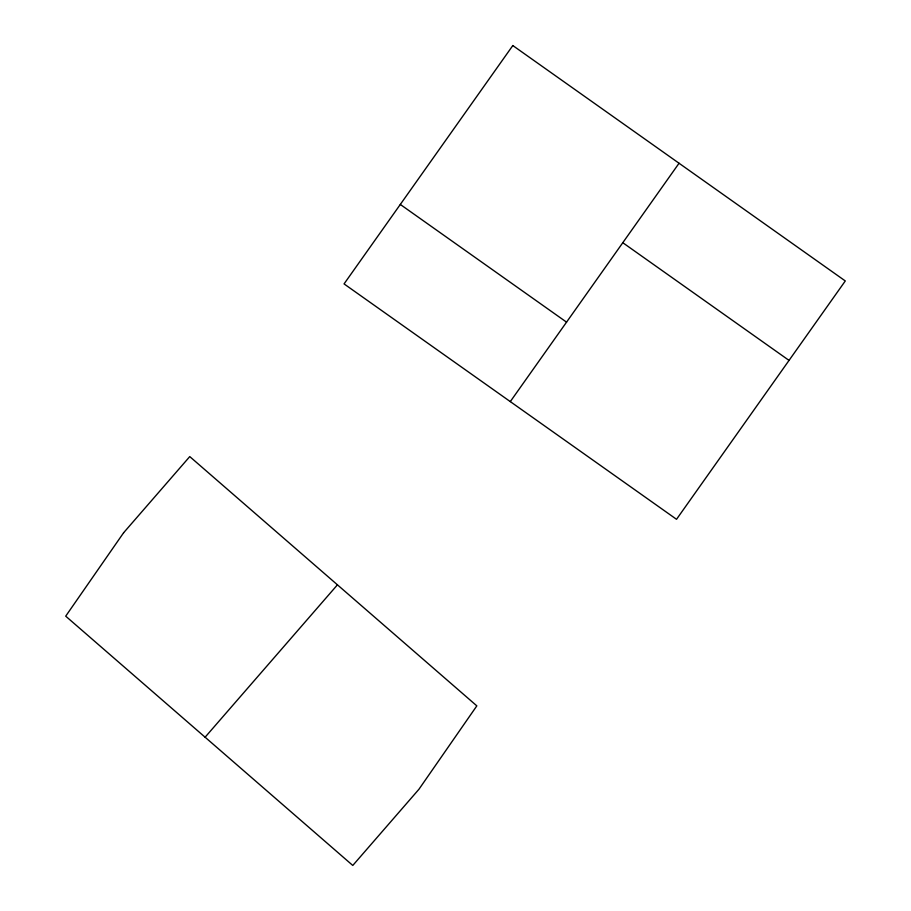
<?xml version="1.0" encoding="UTF-8"?>
<svg xmlns="http://www.w3.org/2000/svg" width="911" height="911" viewBox="0 0 911 911"><rect width="100%" height="100%" fill="white"/><g stroke="black" fill="none" stroke-linecap="round" stroke-linejoin="round"><path stroke-width="1.37" d="M510.297 401.603L679.048 163.251M205.1 737.215L337.434 584.828M622.794 242.702L789.04 360.403M400.305 204.451L566.551 322.152M123.589 532.787L65.706 616.166L352.785 865.45L418.946 789.256L476.829 705.866L189.761 456.593L123.589 532.787M512.813 45.55L344.051 283.902L676.531 519.304L845.294 280.952L512.813 45.55"/></g></svg>
